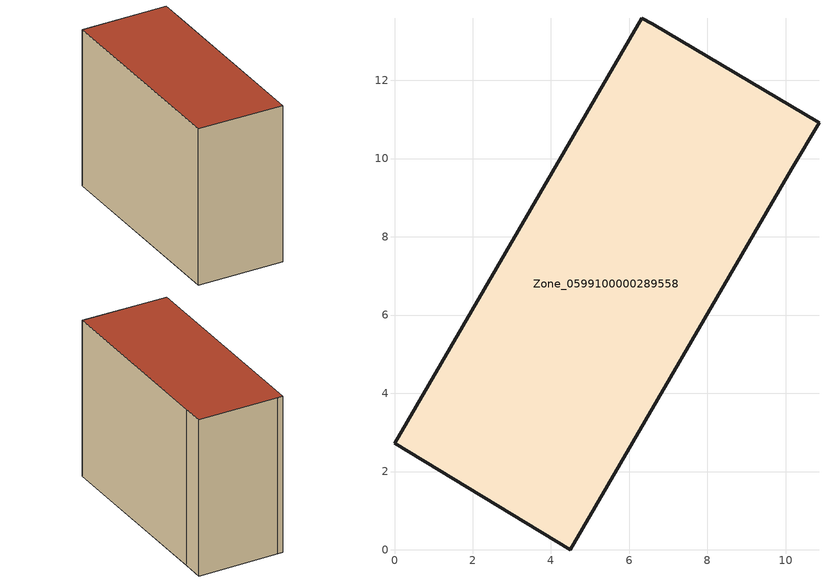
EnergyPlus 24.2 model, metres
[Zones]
Zone_0599100000289558
 floor ground (C_G): 10.15,9.74 4.49,0 0,2.72 6.32,13.59 6.59,13.45 10.85,10.92 z0
 wall outside (C_F): 6.32,13.59 0,2.72 4.49,0 10.15,9.74 10.85,10.92 6.59,13.45 6.32,13.59 z0:9.79
 roof outside (C_R): 6.59,13.45 6.32,13.59 0,2.72 4.49,0 10.15,9.74 10.85,10.92 z9.79
[BUILDING]
Pand.0599100000289558: North Axis=0; Terrain=City; Loads Convergence Tolerance Value=0.04; Temperature Convergence Tolerance Value=0.4; Solar Distribution=FullExterior; Maximum Number of Warmup Days=25; Minimum Number of Warmup Days=1
[Site:Location]
Rotterdam.The.Hague.AP_ZH_NLD Design_Conditions: Latitude=51.96; Longitude=4.45; Time Zone=1; Elevation=-4.5
[SITE:GROUNDTEMPERATURE:BUILDINGSURFACE]
18, 18, 18, 18, 18, 18, 18, 18, 18, 18, 18, 18
[MATERIAL] Thermal Absorptance=0.9; Solar Absorptance=0.7; Visible Absorptance=0.7
Name | Roughness | Thickness | Conductivity | Density | Specific Heat
G.TI.1946 | MediumSmooth | 0.15 | 1 | 540 | 1210
F.TI.1946 | Rough | 0.3 | 0.857143 | 1920 | 840
R.TI.1946 | MediumRough | 0.2 | 0.1 | 1500 | 1000
[CONSTRUCTION]
C_G: G.TI.1946
C_F: F.TI.1946
C_R: R.TI.1946
[ZONE]
Zone_0599100000289558: Type=1; Multiplier=1; Ceiling Height=Autocalculate; Volume=Autocalculate; Floor Area=autocalculate; Part of Total Floor Area=Yes
[ZONEINFILTRATION:DESIGNFLOWRATE]
Infil_Zone_0599100000289558: Zone or ZoneList or Space or SpaceList=Zone_0599100000289558; Schedule=AlwaysOn; Design Flow Rate Calculation Method=Flow/Area; Flow Rate per Floor Area=0.003; Constant Term Coefficient=1; Temperature Term Coefficient=0; Velocity Term Coefficient=0; Velocity Squared Term Coefficient=0
[HVACTEMPLATE:ZONE:IDEALLOADSAIRSYSTEM]
Zone_0599100000289558: Maximum Heating Supply Air Temperature=50; Minimum Cooling Supply Air Temperature=13; Maximum Heating Supply Air Humidity Ratio=0.0156; Minimum Cooling Supply Air Humidity Ratio=0.0077; Heating Limit=NoLimit; Cooling Limit=NoLimit; Dehumidification Control Type=ConstantSensibleHeatRatio; Cooling Sensible Heat Ratio=0.7; Dehumidification Setpoint=60; Humidification Control Type=None; Humidification Setpoint=30; Outdoor Air Method=None; Outdoor Air Flow Rate per Person=0.00944; Outdoor Air Flow Rate per Zone Floor Area=0; Outdoor Air Flow Rate per Zone=0; Demand Controlled Ventilation Type=None; Outdoor Air Economizer Type=NoEconomizer; Heat Recovery Type=None; Sensible Heat Recovery Effectiveness=0.7; Latent Heat Recovery Effectiveness=0.65
[ZONECONTROL:THERMOSTAT]
ThermostatControl_Zone_0599100000289558: Zone or ZoneList=Zone_0599100000289558; Control Type Schedule=DualSetpointControlType; Control 1=Thermostat_Zone_0599100000289558; Temperature Difference Between Cutout And Setpoint=0
[THERMOSTATSETPOINT:DUALSETPOINT]
Thermostat_Zone_0599100000289558: Heating Setpoint Temperature Schedule=HeatingSetpoint_Zone_0599100000289558; Cooling Setpoint Temperature Schedule=CoolingSetpoint_Zone_0599100000289558
[SCHEDULE:COMPACT]
HeatingSetpoint_Zone_0599100000289558: Through: 12/31, For: AllDays, Until: 24:00, 21
CoolingSetpoint_Zone_0599100000289558: Through: 12/31, For: AllDays, Until: 24:00, 24
DualSetpointControlType: Through: 12/31, For: AllDays, Until: 24:00, 4
AlwaysOn: Through: 12/31, For: AllDays, Until: 24:00, 1
